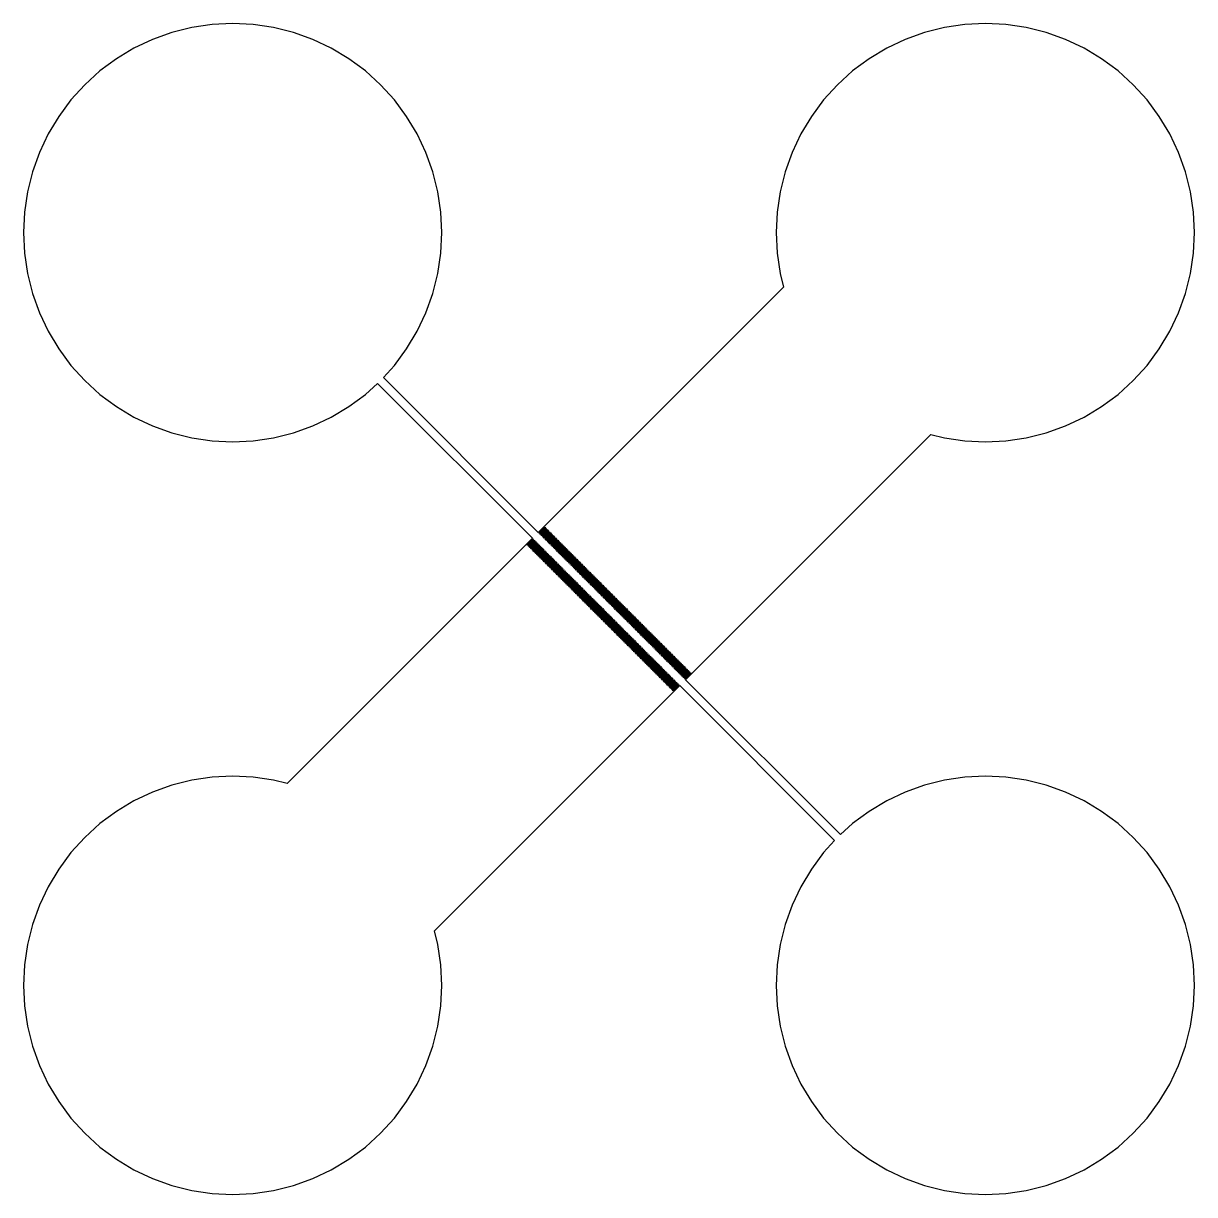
# Model space of a CAD drawing. Extents: x -7 to 7, y -7 to 7.
import ezdxf

# ---------------------------------------------------------------- set-up
doc = ezdxf.new("R2010")
doc.units = 0

msp = doc.modelspace()

# ---------------------------------------------------------------- linework, layer by layer
for p, q in [((-4.497, 6.997), (-4.742, 6.985)), ((-4.252, 6.985), (-4.497, 6.997)), ((4.497, 6.997), (4.252, 6.985)), ((4.742, 6.985), (4.497, 6.997)), ((-5.223, 6.89), (-5.454, 6.807)), ((-4.985, 6.949), (-5.223, 6.89)), ((-4.742, 6.985), (-4.985, 6.949)), ((-4.009, 6.949), (-4.252, 6.985)), ((-3.771, 6.89), (-4.009, 6.949)), ((-3.54, 6.807), (-3.771, 6.89)), ((3.771, 6.89), (3.54, 6.807)), ((4.009, 6.949), (3.771, 6.89)), ((4.252, 6.985), (4.009, 6.949)), ((4.985, 6.949), (4.742, 6.985)), ((5.223, 6.89), (4.985, 6.949)), ((5.454, 6.807), (5.223, 6.89)), ((-5.454, 6.807), (-5.676, 6.702)), ((-3.319, 6.702), (-3.54, 6.807)), ((3.54, 6.807), (3.319, 6.702)), ((5.676, 6.702), (5.454, 6.807)), ((-5.676, 6.702), (-5.886, 6.576)), ((-3.108, 6.576), (-3.319, 6.702)), ((3.319, 6.702), (3.108, 6.576)), ((5.886, 6.576), (5.676, 6.702)), ((-5.886, 6.576), (-6.083, 6.43)), ((-2.911, 6.43), (-3.108, 6.576)), ((3.108, 6.576), (2.911, 6.43)), ((6.083, 6.43), (5.886, 6.576)), ((-6.083, 6.43), (-6.265, 6.265)), ((-2.729, 6.265), (-2.911, 6.43)), ((2.911, 6.43), (2.729, 6.265)), ((6.265, 6.265), (6.083, 6.43)), ((-6.265, 6.265), (-6.43, 6.083)), ((-2.565, 6.083), (-2.729, 6.265)), ((2.729, 6.265), (2.565, 6.083)), ((6.43, 6.083), (6.265, 6.265)), ((-6.43, 6.083), (-6.576, 5.886)), ((-2.419, 5.886), (-2.565, 6.083)), ((2.565, 6.083), (2.419, 5.886)), ((6.576, 5.886), (6.43, 6.083)), ((-6.576, 5.886), (-6.702, 5.676)), ((-2.292, 5.676), (-2.419, 5.886)), ((2.419, 5.886), (2.292, 5.676)), ((6.702, 5.676), (6.576, 5.886)), ((-6.702, 5.676), (-6.807, 5.454)), ((-2.188, 5.454), (-2.292, 5.676)), ((2.292, 5.676), (2.188, 5.454)), ((6.807, 5.454), (6.702, 5.676)), ((-6.807, 5.454), (-6.89, 5.223)), ((-2.105, 5.223), (-2.188, 5.454)), ((2.188, 5.454), (2.105, 5.223)), ((6.89, 5.223), (6.807, 5.454)), ((-6.89, 5.223), (-6.949, 4.985)), ((-2.045, 4.985), (-2.105, 5.223)), ((2.105, 5.223), (2.045, 4.985)), ((6.949, 4.985), (6.89, 5.223)), ((-6.949, 4.985), (-6.985, 4.742)), ((-2.009, 4.742), (-2.045, 4.985)), ((2.045, 4.985), (2.009, 4.742)), ((6.985, 4.742), (6.949, 4.985)), ((-6.985, 4.742), (-6.997, 4.497)), ((-1.997, 4.497), (-2.009, 4.742)), ((2.009, 4.742), (1.997, 4.497)), ((6.997, 4.497), (6.985, 4.742)), ((-6.997, 4.497), (-6.985, 4.252)), ((-2.009, 4.252), (-1.997, 4.497)), ((1.997, 4.497), (2.009, 4.252)), ((6.985, 4.252), (6.997, 4.497)), ((-6.985, 4.252), (-6.949, 4.009)), ((-2.045, 4.009), (-2.009, 4.252)), ((2.009, 4.252), (2.045, 4.009)), ((6.949, 4.009), (6.985, 4.252)), ((-6.949, 4.009), (-6.89, 3.771)), ((-2.105, 3.771), (-2.045, 4.009)), ((2.045, 4.009), (2.086, 3.847)), ((6.89, 3.771), (6.949, 4.009)), ((2.086, 3.847), (-0.845, 0.916)), ((-6.89, 3.771), (-6.807, 3.54)), ((-2.188, 3.54), (-2.105, 3.771)), ((6.807, 3.54), (6.89, 3.771)), ((-6.807, 3.54), (-6.702, 3.319)), ((-2.292, 3.319), (-2.188, 3.54)), ((6.702, 3.319), (6.807, 3.54)), ((-6.702, 3.319), (-6.576, 3.108)), ((-2.419, 3.108), (-2.292, 3.319)), ((6.576, 3.108), (6.702, 3.319)), ((-6.576, 3.108), (-6.43, 2.911)), ((-2.565, 2.911), (-2.419, 3.108)), ((6.43, 2.911), (6.576, 3.108)), ((-6.43, 2.911), (-6.265, 2.729)), ((-2.696, 2.766), (-2.565, 2.911)), ((6.265, 2.729), (6.43, 2.911)), ((-6.265, 2.729), (-6.083, 2.565)), ((-2.911, 2.565), (-2.766, 2.696)), ((-2.766, 2.696), (-0.916, 0.845)), ((-0.845, 0.916), (-2.696, 2.766)), ((6.083, 2.565), (6.265, 2.729)), ((-6.083, 2.565), (-5.886, 2.419)), ((-3.108, 2.419), (-2.911, 2.565)), ((5.886, 2.419), (6.083, 2.565)), ((-5.886, 2.419), (-5.676, 2.292)), ((-3.319, 2.292), (-3.108, 2.419)), ((5.676, 2.292), (5.886, 2.419)), ((-5.676, 2.292), (-5.454, 2.188)), ((-3.54, 2.188), (-3.319, 2.292)), ((5.454, 2.188), (5.676, 2.292)), ((-5.454, 2.188), (-5.223, 2.105)), ((-5.223, 2.105), (-4.985, 2.045)), ((-4.009, 2.045), (-3.771, 2.105)), ((-3.771, 2.105), (-3.54, 2.188)), ((4.985, 2.045), (5.223, 2.105)), ((5.223, 2.105), (5.454, 2.188)), ((-4.985, 2.045), (-4.742, 2.009)), ((-4.742, 2.009), (-4.497, 1.997)), ((-4.497, 1.997), (-4.252, 2.009)), ((-4.252, 2.009), (-4.009, 2.045)), ((0.916, -0.845), (3.847, 2.086)), ((3.847, 2.086), (4.009, 2.045)), ((4.009, 2.045), (4.252, 2.009)), ((4.252, 2.009), (4.497, 1.997)), ((4.497, 1.997), (4.742, 2.009)), ((4.742, 2.009), (4.985, 2.045)), ((-0.916, 0.845), (-3.847, -2.086)), ((-0.838, 0.909), (-0.767, 0.979)), ((-0.831, 0.902), (-0.838, 0.909)), ((-0.76, 0.972), (-0.831, 0.902)), ((-0.824, 0.894), (-0.753, 0.965)), ((-0.817, 0.887), (-0.824, 0.894)), ((-0.746, 0.958), (-0.817, 0.887)), ((-0.81, 0.88), (-0.739, 0.951)), ((-0.803, 0.873), (-0.81, 0.88)), ((-0.732, 0.944), (-0.803, 0.873)), ((-0.795, 0.866), (-0.725, 0.937)), ((-0.788, 0.859), (-0.795, 0.866)), ((-0.718, 0.93), (-0.788, 0.859)), ((-0.781, 0.852), (-0.711, 0.923)), ((-0.774, 0.845), (-0.781, 0.852)), ((-0.704, 0.916), (-0.774, 0.845)), ((-0.767, 0.979), (-0.76, 0.972)), ((-0.767, 0.838), (-0.696, 0.909)), ((-0.689, 0.902), (-0.76, 0.831)), ((-0.753, 0.965), (-0.746, 0.958)), ((-0.753, 0.824), (-0.682, 0.894)), ((-0.675, 0.887), (-0.746, 0.817)), ((-0.739, 0.951), (-0.732, 0.944)), ((-0.739, 0.81), (-0.668, 0.88)), ((-0.661, 0.873), (-0.732, 0.803)), ((-0.725, 0.937), (-0.718, 0.93)), ((-0.725, 0.795), (-0.654, 0.866)), ((-0.647, 0.859), (-0.718, 0.788)), ((-0.711, 0.923), (-0.704, 0.916)), ((-0.711, 0.781), (-0.64, 0.852)), ((-0.633, 0.845), (-0.704, 0.774)), ((-0.696, 0.909), (-0.689, 0.902)), ((-0.682, 0.894), (-0.675, 0.887)), ((-0.668, 0.88), (-0.661, 0.873)), ((-0.654, 0.866), (-0.647, 0.859)), ((-0.64, 0.852), (-0.633, 0.845)), ((-0.979, 0.767), (-0.909, 0.838)), ((-0.972, 0.76), (-0.979, 0.767)), ((-0.902, 0.831), (-0.972, 0.76)), ((-0.965, 0.753), (-0.894, 0.824)), ((-0.958, 0.746), (-0.965, 0.753)), ((-0.887, 0.817), (-0.958, 0.746)), ((-0.951, 0.739), (-0.88, 0.81)), ((-0.944, 0.732), (-0.951, 0.739)), ((-0.873, 0.803), (-0.944, 0.732)), ((-0.937, 0.725), (-0.866, 0.795)), ((-0.93, 0.718), (-0.937, 0.725)), ((-0.859, 0.788), (-0.93, 0.718)), ((-0.923, 0.711), (-0.852, 0.781)), ((-0.916, 0.704), (-0.923, 0.711)), ((-0.845, 0.774), (-0.916, 0.704)), ((-0.909, 0.838), (-0.902, 0.831)), ((-0.909, 0.696), (-0.838, 0.767)), ((-0.831, 0.76), (-0.902, 0.689)), ((-0.894, 0.824), (-0.887, 0.817)), ((-0.894, 0.682), (-0.824, 0.753)), ((-0.817, 0.746), (-0.887, 0.675)), ((-0.88, 0.81), (-0.873, 0.803)), ((-0.88, 0.668), (-0.81, 0.739)), ((-0.803, 0.732), (-0.873, 0.661)), ((-0.866, 0.795), (-0.859, 0.788)), ((-0.866, 0.654), (-0.795, 0.725)), ((-0.788, 0.718), (-0.859, 0.647)), ((-0.852, 0.781), (-0.845, 0.774)), ((-0.852, 0.64), (-0.781, 0.711)), ((-0.774, 0.704), (-0.845, 0.633)), ((-0.838, 0.767), (-0.831, 0.76)), ((-0.824, 0.753), (-0.817, 0.746)), ((-0.81, 0.739), (-0.803, 0.732)), ((-0.795, 0.725), (-0.788, 0.718)), ((-0.781, 0.711), (-0.774, 0.704)), ((-0.76, 0.831), (-0.767, 0.838)), ((-0.746, 0.817), (-0.753, 0.824)), ((-0.732, 0.803), (-0.739, 0.81)), ((-0.718, 0.788), (-0.725, 0.795)), ((-0.704, 0.774), (-0.711, 0.781)), ((-0.696, 0.767), (-0.626, 0.838)), ((-0.689, 0.76), (-0.696, 0.767)), ((-0.619, 0.831), (-0.689, 0.76)), ((-0.682, 0.753), (-0.612, 0.824)), ((-0.675, 0.746), (-0.682, 0.753)), ((-0.605, 0.817), (-0.675, 0.746)), ((-0.668, 0.739), (-0.598, 0.81)), ((-0.661, 0.732), (-0.668, 0.739)), ((-0.59, 0.803), (-0.661, 0.732)), ((-0.654, 0.725), (-0.583, 0.795)), ((-0.647, 0.718), (-0.654, 0.725)), ((-0.576, 0.788), (-0.647, 0.718)), ((-0.64, 0.711), (-0.569, 0.781)), ((-0.633, 0.704), (-0.64, 0.711)), ((-0.562, 0.774), (-0.633, 0.704)), ((-0.626, 0.838), (-0.619, 0.831)), ((-0.626, 0.696), (-0.555, 0.767)), ((-0.548, 0.76), (-0.619, 0.689)), ((-0.612, 0.824), (-0.605, 0.817)), ((-0.612, 0.682), (-0.541, 0.753)), ((-0.534, 0.746), (-0.605, 0.675)), ((-0.598, 0.81), (-0.59, 0.803)), ((-0.598, 0.668), (-0.527, 0.739)), ((-0.52, 0.732), (-0.59, 0.661)), ((-0.583, 0.795), (-0.576, 0.788)), ((-0.583, 0.654), (-0.513, 0.725)), ((-0.506, 0.718), (-0.576, 0.647)), ((-0.569, 0.781), (-0.562, 0.774)), ((-0.569, 0.64), (-0.499, 0.711)), ((-0.491, 0.704), (-0.562, 0.633)), ((-0.555, 0.767), (-0.548, 0.76)), ((-0.541, 0.753), (-0.534, 0.746)), ((-0.527, 0.739), (-0.52, 0.732)), ((-0.513, 0.725), (-0.506, 0.718)), ((-0.499, 0.711), (-0.491, 0.704)), ((-0.902, 0.689), (-0.909, 0.696)), ((-0.887, 0.675), (-0.894, 0.682)), ((-0.873, 0.661), (-0.88, 0.668)), ((-0.859, 0.647), (-0.866, 0.654)), ((-0.845, 0.633), (-0.852, 0.64)), ((-0.838, 0.626), (-0.767, 0.696)), ((-0.831, 0.619), (-0.838, 0.626)), ((-0.76, 0.689), (-0.831, 0.619)), ((-0.824, 0.612), (-0.753, 0.682)), ((-0.817, 0.605), (-0.824, 0.612)), ((-0.746, 0.675), (-0.817, 0.605)), ((-0.81, 0.598), (-0.739, 0.668)), ((-0.803, 0.59), (-0.81, 0.598)), ((-0.732, 0.661), (-0.803, 0.59)), ((-0.795, 0.583), (-0.725, 0.654)), ((-0.788, 0.576), (-0.795, 0.583)), ((-0.718, 0.647), (-0.788, 0.576)), ((-0.781, 0.569), (-0.711, 0.64)), ((-0.774, 0.562), (-0.781, 0.569)), ((-0.704, 0.633), (-0.774, 0.562)), ((-0.767, 0.696), (-0.76, 0.689)), ((-0.767, 0.555), (-0.696, 0.626)), ((-0.689, 0.619), (-0.76, 0.548)), ((-0.753, 0.682), (-0.746, 0.675)), ((-0.753, 0.541), (-0.682, 0.612)), ((-0.675, 0.605), (-0.746, 0.534)), ((-0.739, 0.668), (-0.732, 0.661)), ((-0.739, 0.527), (-0.668, 0.598)), ((-0.661, 0.59), (-0.732, 0.52)), ((-0.725, 0.654), (-0.718, 0.647)), ((-0.725, 0.513), (-0.654, 0.583)), ((-0.647, 0.576), (-0.718, 0.506)), ((-0.711, 0.64), (-0.704, 0.633)), ((-0.711, 0.499), (-0.64, 0.569)), ((-0.633, 0.562), (-0.704, 0.491)), ((-0.696, 0.626), (-0.689, 0.619)), ((-0.682, 0.612), (-0.675, 0.605)), ((-0.668, 0.598), (-0.661, 0.59)), ((-0.654, 0.583), (-0.647, 0.576)), ((-0.64, 0.569), (-0.633, 0.562)), ((-0.619, 0.689), (-0.626, 0.696)), ((-0.605, 0.675), (-0.612, 0.682)), ((-0.59, 0.661), (-0.598, 0.668)), ((-0.576, 0.647), (-0.583, 0.654)), ((-0.562, 0.633), (-0.569, 0.64)), ((-0.555, 0.626), (-0.484, 0.696)), ((-0.548, 0.619), (-0.555, 0.626)), ((-0.477, 0.689), (-0.548, 0.619)), ((-0.541, 0.612), (-0.47, 0.682)), ((-0.534, 0.605), (-0.541, 0.612)), ((-0.463, 0.675), (-0.534, 0.605)), ((-0.527, 0.597), (-0.456, 0.668)), ((-0.52, 0.59), (-0.527, 0.597)), ((-0.449, 0.661), (-0.52, 0.59)), ((-0.513, 0.583), (-0.442, 0.654)), ((-0.506, 0.576), (-0.513, 0.583)), ((-0.435, 0.647), (-0.506, 0.576)), ((-0.499, 0.569), (-0.428, 0.64)), ((-0.491, 0.562), (-0.499, 0.569)), ((-0.421, 0.633), (-0.491, 0.562)), ((-0.484, 0.696), (-0.477, 0.689)), ((-0.484, 0.555), (-0.414, 0.626)), ((-0.407, 0.619), (-0.477, 0.548)), ((-0.47, 0.682), (-0.463, 0.675)), ((-0.47, 0.541), (-0.4, 0.612)), ((-0.392, 0.605), (-0.463, 0.534)), ((-0.456, 0.668), (-0.449, 0.661)), ((-0.456, 0.527), (-0.385, 0.597)), ((-0.378, 0.59), (-0.449, 0.52)), ((-0.442, 0.654), (-0.435, 0.647)), ((-0.442, 0.513), (-0.371, 0.583)), ((-0.364, 0.576), (-0.435, 0.506)), ((-0.428, 0.64), (-0.421, 0.633)), ((-0.428, 0.498), (-0.357, 0.569)), ((-0.35, 0.562), (-0.421, 0.491)), ((-0.414, 0.626), (-0.407, 0.619)), ((-0.4, 0.612), (-0.392, 0.605)), ((-0.385, 0.597), (-0.378, 0.59)), ((-0.371, 0.583), (-0.364, 0.576)), ((-0.357, 0.569), (-0.35, 0.562)), ((-0.76, 0.548), (-0.767, 0.555)), ((-0.746, 0.534), (-0.753, 0.541)), ((-0.732, 0.52), (-0.739, 0.527)), ((-0.718, 0.506), (-0.725, 0.513)), ((-0.704, 0.491), (-0.711, 0.499)), ((-0.696, 0.484), (-0.626, 0.555)), ((-0.689, 0.477), (-0.696, 0.484)), ((-0.619, 0.548), (-0.689, 0.477)), ((-0.682, 0.47), (-0.612, 0.541)), ((-0.675, 0.463), (-0.682, 0.47)), ((-0.605, 0.534), (-0.675, 0.463)), ((-0.668, 0.456), (-0.597, 0.527)), ((-0.661, 0.449), (-0.668, 0.456)), ((-0.59, 0.52), (-0.661, 0.449)), ((-0.654, 0.442), (-0.583, 0.513)), ((-0.647, 0.435), (-0.654, 0.442)), ((-0.576, 0.506), (-0.647, 0.435)), ((-0.64, 0.428), (-0.569, 0.499)), ((-0.633, 0.421), (-0.64, 0.428)), ((-0.562, 0.491), (-0.633, 0.421)), ((-0.626, 0.555), (-0.619, 0.548)), ((-0.626, 0.414), (-0.555, 0.484)), ((-0.548, 0.477), (-0.619, 0.407)), ((-0.612, 0.541), (-0.605, 0.534)), ((-0.612, 0.4), (-0.541, 0.47)), ((-0.534, 0.463), (-0.605, 0.392)), ((-0.597, 0.527), (-0.59, 0.52)), ((-0.597, 0.385), (-0.527, 0.456)), ((-0.52, 0.449), (-0.59, 0.378)), ((-0.583, 0.513), (-0.576, 0.506)), ((-0.583, 0.371), (-0.513, 0.442)), ((-0.506, 0.435), (-0.576, 0.364)), ((-0.569, 0.499), (-0.562, 0.491)), ((-0.569, 0.357), (-0.498, 0.428)), ((-0.491, 0.421), (-0.562, 0.35)), ((-0.555, 0.484), (-0.548, 0.477)), ((-0.541, 0.47), (-0.534, 0.463)), ((-0.527, 0.456), (-0.52, 0.449)), ((-0.513, 0.442), (-0.506, 0.435)), ((-0.498, 0.428), (-0.491, 0.421)), ((-0.477, 0.548), (-0.484, 0.555)), ((-0.463, 0.534), (-0.47, 0.541)), ((-0.449, 0.52), (-0.456, 0.527)), ((-0.435, 0.506), (-0.442, 0.513)), ((-0.421, 0.491), (-0.428, 0.498)), ((-0.414, 0.484), (-0.343, 0.555)), ((-0.407, 0.477), (-0.414, 0.484)), ((-0.336, 0.548), (-0.407, 0.477)), ((-0.4, 0.47), (-0.329, 0.541)), ((-0.392, 0.463), (-0.4, 0.47)), ((-0.322, 0.534), (-0.392, 0.463)), ((-0.385, 0.456), (-0.315, 0.527)), ((-0.378, 0.449), (-0.385, 0.456)), ((-0.308, 0.52), (-0.378, 0.449)), ((-0.371, 0.442), (-0.301, 0.513)), ((-0.364, 0.435), (-0.371, 0.442)), ((-0.293, 0.506), (-0.364, 0.435)), ((-0.357, 0.428), (-0.286, 0.498)), ((-0.35, 0.421), (-0.357, 0.428)), ((-0.279, 0.491), (-0.35, 0.421)), ((-0.343, 0.555), (-0.336, 0.548)), ((-0.343, 0.414), (-0.272, 0.484)), ((-0.265, 0.477), (-0.336, 0.407)), ((-0.329, 0.541), (-0.322, 0.534)), ((-0.329, 0.4), (-0.258, 0.47)), ((-0.251, 0.463), (-0.322, 0.392)), ((-0.315, 0.527), (-0.308, 0.52)), ((-0.315, 0.385), (-0.244, 0.456)), ((-0.237, 0.449), (-0.308, 0.378)), ((-0.301, 0.513), (-0.293, 0.506)), ((-0.301, 0.371), (-0.23, 0.442)), ((-0.223, 0.435), (-0.293, 0.364)), ((-0.286, 0.498), (-0.279, 0.491)), ((-0.286, 0.357), (-0.216, 0.428)), ((-0.209, 0.421), (-0.279, 0.35)), ((-0.272, 0.484), (-0.265, 0.477)), ((-0.258, 0.47), (-0.251, 0.463)), ((-0.244, 0.456), (-0.237, 0.449)), ((-0.23, 0.442), (-0.223, 0.435)), ((-0.216, 0.428), (-0.209, 0.421)), ((-0.619, 0.407), (-0.626, 0.414)), ((-0.605, 0.392), (-0.612, 0.4)), ((-0.59, 0.378), (-0.597, 0.385)), ((-0.576, 0.364), (-0.583, 0.371)), ((-0.562, 0.35), (-0.569, 0.357)), ((-0.555, 0.343), (-0.484, 0.414)), ((-0.548, 0.336), (-0.555, 0.343)), ((-0.477, 0.407), (-0.548, 0.336)), ((-0.541, 0.329), (-0.47, 0.4)), ((-0.534, 0.322), (-0.541, 0.329)), ((-0.463, 0.392), (-0.534, 0.322)), ((-0.527, 0.315), (-0.456, 0.385)), ((-0.52, 0.308), (-0.527, 0.315)), ((-0.449, 0.378), (-0.52, 0.308)), ((-0.513, 0.301), (-0.442, 0.371)), ((-0.506, 0.293), (-0.513, 0.301)), ((-0.435, 0.364), (-0.506, 0.293)), ((-0.498, 0.286), (-0.428, 0.357)), ((-0.491, 0.279), (-0.498, 0.286)), ((-0.421, 0.35), (-0.491, 0.279)), ((-0.484, 0.414), (-0.477, 0.407)), ((-0.484, 0.272), (-0.414, 0.343)), ((-0.407, 0.336), (-0.477, 0.265)), ((-0.47, 0.4), (-0.463, 0.392)), ((-0.47, 0.258), (-0.4, 0.329)), ((-0.392, 0.322), (-0.463, 0.251)), ((-0.456, 0.385), (-0.449, 0.378)), ((-0.456, 0.244), (-0.385, 0.315)), ((-0.378, 0.308), (-0.449, 0.237)), ((-0.442, 0.371), (-0.435, 0.364)), ((-0.442, 0.23), (-0.371, 0.301)), ((-0.364, 0.293), (-0.435, 0.223)), ((-0.428, 0.357), (-0.421, 0.35)), ((-0.428, 0.216), (-0.357, 0.286)), ((-0.414, 0.343), (-0.407, 0.336)), ((-0.4, 0.329), (-0.392, 0.322)), ((-0.385, 0.315), (-0.378, 0.308)), ((-0.371, 0.301), (-0.364, 0.293)), ((-0.357, 0.286), (-0.35, 0.279)), ((-0.336, 0.407), (-0.343, 0.414)), ((-0.322, 0.392), (-0.329, 0.4)), ((-0.308, 0.378), (-0.315, 0.385)), ((-0.293, 0.364), (-0.301, 0.371)), ((-0.279, 0.35), (-0.286, 0.357)), ((-0.272, 0.343), (-0.202, 0.414)), ((-0.265, 0.336), (-0.272, 0.343)), ((-0.194, 0.407), (-0.265, 0.336)), ((-0.258, 0.329), (-0.187, 0.4)), ((-0.251, 0.322), (-0.258, 0.329)), ((-0.18, 0.392), (-0.251, 0.322)), ((-0.244, 0.315), (-0.173, 0.385)), ((-0.237, 0.308), (-0.244, 0.315)), ((-0.166, 0.378), (-0.237, 0.308)), ((-0.23, 0.301), (-0.159, 0.371)), ((-0.223, 0.293), (-0.23, 0.301)), ((-0.152, 0.364), (-0.223, 0.293)), ((-0.216, 0.286), (-0.145, 0.357)), ((-0.209, 0.279), (-0.216, 0.286)), ((-0.138, 0.35), (-0.209, 0.279)), ((-0.202, 0.414), (-0.194, 0.407)), ((-0.202, 0.272), (-0.131, 0.343)), ((-0.124, 0.336), (-0.194, 0.265)), ((-0.187, 0.4), (-0.18, 0.392)), ((-0.187, 0.258), (-0.117, 0.329)), ((-0.11, 0.322), (-0.18, 0.251)), ((-0.173, 0.385), (-0.166, 0.378)), ((-0.173, 0.244), (-0.103, 0.315)), ((-0.095, 0.308), (-0.166, 0.237)), ((-0.159, 0.371), (-0.152, 0.364)), ((-0.159, 0.23), (-0.088, 0.301)), ((-0.081, 0.293), (-0.152, 0.223)), ((-0.145, 0.357), (-0.138, 0.35)), ((-0.145, 0.216), (-0.074, 0.286)), ((-0.131, 0.343), (-0.124, 0.336)), ((-0.117, 0.329), (-0.11, 0.322)), ((-0.103, 0.315), (-0.095, 0.308)), ((-0.088, 0.301), (-0.081, 0.293)), ((-0.074, 0.286), (-0.067, 0.279)), ((-0.477, 0.265), (-0.484, 0.272)), ((-0.463, 0.251), (-0.47, 0.258)), ((-0.449, 0.237), (-0.456, 0.244)), ((-0.435, 0.223), (-0.442, 0.23)), ((-0.421, 0.209), (-0.428, 0.216)), ((-0.35, 0.279), (-0.421, 0.209)), ((-0.414, 0.202), (-0.343, 0.272)), ((-0.407, 0.194), (-0.414, 0.202)), ((-0.336, 0.265), (-0.407, 0.194)), ((-0.4, 0.187), (-0.329, 0.258)), ((-0.392, 0.18), (-0.4, 0.187)), ((-0.322, 0.251), (-0.392, 0.18)), ((-0.385, 0.173), (-0.315, 0.244)), ((-0.378, 0.166), (-0.385, 0.173)), ((-0.308, 0.237), (-0.378, 0.166)), ((-0.371, 0.159), (-0.301, 0.23)), ((-0.364, 0.152), (-0.371, 0.159)), ((-0.293, 0.223), (-0.364, 0.152)), ((-0.357, 0.145), (-0.286, 0.216)), ((-0.35, 0.138), (-0.357, 0.145)), ((-0.279, 0.209), (-0.35, 0.138)), ((-0.343, 0.272), (-0.336, 0.265)), ((-0.343, 0.131), (-0.272, 0.202)), ((-0.265, 0.194), (-0.336, 0.124)), ((-0.329, 0.258), (-0.322, 0.251)), ((-0.329, 0.117), (-0.258, 0.187)), ((-0.251, 0.18), (-0.322, 0.11)), ((-0.315, 0.244), (-0.308, 0.237)), ((-0.315, 0.103), (-0.244, 0.173)), ((-0.237, 0.166), (-0.308, 0.095)), ((-0.301, 0.23), (-0.293, 0.223)), ((-0.301, 0.088), (-0.23, 0.159)), ((-0.223, 0.152), (-0.293, 0.081)), ((-0.286, 0.216), (-0.279, 0.209)), ((-0.286, 0.074), (-0.216, 0.145)), ((-0.272, 0.202), (-0.265, 0.194)), ((-0.258, 0.187), (-0.251, 0.18)), ((-0.244, 0.173), (-0.237, 0.166)), ((-0.23, 0.159), (-0.223, 0.152)), ((-0.216, 0.145), (-0.209, 0.138)), ((-0.194, 0.265), (-0.202, 0.272)), ((-0.18, 0.251), (-0.187, 0.258)), ((-0.166, 0.237), (-0.173, 0.244)), ((-0.152, 0.223), (-0.159, 0.23)), ((-0.138, 0.209), (-0.145, 0.216)), ((-0.067, 0.279), (-0.138, 0.209)), ((-0.131, 0.201), (-0.06, 0.272)), ((-0.124, 0.194), (-0.131, 0.201)), ((-0.053, 0.265), (-0.124, 0.194)), ((-0.117, 0.187), (-0.046, 0.258)), ((-0.11, 0.18), (-0.117, 0.187)), ((-0.039, 0.251), (-0.11, 0.18)), ((-0.103, 0.173), (-0.032, 0.244)), ((-0.095, 0.166), (-0.103, 0.173)), ((-0.025, 0.237), (-0.095, 0.166)), ((-0.088, 0.159), (-0.018, 0.23)), ((-0.081, 0.152), (-0.088, 0.159)), ((-0.011, 0.223), (-0.081, 0.152)), ((-0.074, 0.145), (-0.004, 0.216)), ((-0.067, 0.138), (-0.074, 0.145)), ((0.004, 0.209), (-0.067, 0.138)), ((-0.06, 0.272), (-0.053, 0.265)), ((-0.06, 0.131), (0.011, 0.202)), ((0.018, 0.194), (-0.053, 0.124)), ((-0.046, 0.258), (-0.039, 0.251)), ((-0.046, 0.117), (0.025, 0.187)), ((0.032, 0.18), (-0.039, 0.11)), ((-0.032, 0.244), (-0.025, 0.237)), ((-0.032, 0.103), (0.039, 0.173)), ((0.046, 0.166), (-0.025, 0.095)), ((-0.018, 0.23), (-0.011, 0.223)), ((-0.018, 0.088), (0.053, 0.159)), ((0.06, 0.152), (-0.011, 0.081)), ((-0.004, 0.216), (0.004, 0.209)), ((-0.004, 0.074), (0.067, 0.145)), ((0.011, 0.202), (0.018, 0.194)), ((0.025, 0.187), (0.032, 0.18)), ((0.039, 0.173), (0.046, 0.166)), ((0.053, 0.159), (0.06, 0.152)), ((0.067, 0.145), (0.074, 0.138)), ((-0.336, 0.124), (-0.343, 0.131)), ((-0.322, 0.11), (-0.329, 0.117)), ((-0.308, 0.095), (-0.315, 0.103)), ((-0.293, 0.081), (-0.301, 0.088)), ((-0.279, 0.067), (-0.286, 0.074)), ((-0.209, 0.138), (-0.279, 0.067)), ((-0.272, 0.06), (-0.201, 0.131)), ((-0.265, 0.053), (-0.272, 0.06)), ((-0.194, 0.124), (-0.265, 0.053)), ((-0.258, 0.046), (-0.187, 0.117)), ((-0.251, 0.039), (-0.258, 0.046)), ((-0.18, 0.11), (-0.251, 0.039)), ((-0.244, 0.032), (-0.173, 0.103)), ((-0.237, 0.025), (-0.244, 0.032)), ((-0.166, 0.095), (-0.237, 0.025)), ((-0.23, 0.018), (-0.159, 0.088)), ((-0.223, 0.011), (-0.23, 0.018)), ((-0.152, 0.081), (-0.223, 0.011)), ((-0.216, 0.004), (-0.145, 0.074)), ((-0.209, -0.004), (-0.216, 0.004)), ((-0.138, 0.067), (-0.209, -0.004)), ((-0.202, -0.011), (-0.131, 0.06)), ((-0.201, 0.131), (-0.194, 0.124)), ((-0.124, 0.053), (-0.194, -0.018)), ((-0.187, 0.117), (-0.18, 0.11)), ((-0.187, -0.025), (-0.117, 0.046)), ((-0.11, 0.039), (-0.18, -0.032)), ((-0.173, 0.103), (-0.166, 0.095)), ((-0.173, -0.039), (-0.103, 0.032)), ((-0.095, 0.025), (-0.166, -0.046)), ((-0.159, 0.088), (-0.152, 0.081)), ((-0.159, -0.053), (-0.088, 0.018)), ((-0.081, 0.011), (-0.152, -0.06)), ((-0.145, 0.074), (-0.138, 0.067)), ((-0.145, -0.067), (-0.074, 0.004)), ((-0.131, 0.06), (-0.124, 0.053)), ((-0.117, 0.046), (-0.11, 0.039)), ((-0.103, 0.032), (-0.095, 0.025)), ((-0.088, 0.018), (-0.081, 0.011)), ((-0.074, 0.004), (-0.067, -0.004)), ((-0.053, 0.124), (-0.06, 0.131)), ((-0.039, 0.11), (-0.046, 0.117)), ((-0.025, 0.095), (-0.032, 0.103)), ((-0.011, 0.081), (-0.018, 0.088)), ((0.004, 0.067), (-0.004, 0.074)), ((0.074, 0.138), (0.004, 0.067)), ((0.011, 0.06), (0.081, 0.131)), ((0.018, 0.053), (0.011, 0.06)), ((0.088, 0.124), (0.018, 0.053)), ((0.025, 0.046), (0.095, 0.117)), ((0.032, 0.039), (0.025, 0.046)), ((0.103, 0.11), (0.032, 0.039)), ((0.039, 0.032), (0.11, 0.103)), ((0.046, 0.025), (0.039, 0.032)), ((0.117, 0.095), (0.046, 0.025)), ((0.053, 0.018), (0.124, 0.088)), ((0.06, 0.011), (0.053, 0.018)), ((0.131, 0.081), (0.06, 0.011)), ((0.067, 0.004), (0.138, 0.074)), ((0.074, -0.004), (0.067, 0.004)), ((0.145, 0.067), (0.074, -0.004)), ((0.081, 0.131), (0.088, 0.124)), ((0.081, -0.011), (0.152, 0.06)), ((0.159, 0.053), (0.088, -0.018)), ((0.095, 0.117), (0.103, 0.11)), ((0.095, -0.025), (0.166, 0.046)), ((0.173, 0.039), (0.103, -0.032)), ((0.11, 0.103), (0.117, 0.095)), ((0.11, -0.039), (0.18, 0.032)), ((0.187, 0.025), (0.117, -0.046)), ((0.124, 0.088), (0.131, 0.081)), ((0.124, -0.053), (0.194, 0.018)), ((0.202, 0.011), (0.131, -0.06)), ((0.138, 0.074), (0.145, 0.067)), ((0.138, -0.067), (0.209, 0.004)), ((0.152, 0.06), (0.159, 0.053)), ((0.166, 0.046), (0.173, 0.039)), ((0.18, 0.032), (0.187, 0.025)), ((0.194, 0.018), (0.202, 0.011)), ((0.209, 0.004), (0.216, -0.004)), ((-0.194, -0.018), (-0.202, -0.011)), ((-0.18, -0.032), (-0.187, -0.025)), ((-0.166, -0.046), (-0.173, -0.039)), ((-0.152, -0.06), (-0.159, -0.053)), ((-0.138, -0.074), (-0.145, -0.067)), ((-0.067, -0.004), (-0.138, -0.074)), ((-0.131, -0.081), (-0.06, -0.011)), ((-0.124, -0.088), (-0.131, -0.081)), ((-0.053, -0.018), (-0.124, -0.088)), ((-0.117, -0.095), (-0.046, -0.025)), ((-0.11, -0.103), (-0.117, -0.095)), ((-0.039, -0.032), (-0.11, -0.103)), ((-0.103, -0.11), (-0.032, -0.039)), ((-0.095, -0.117), (-0.103, -0.11)), ((-0.025, -0.046), (-0.095, -0.117)), ((-0.088, -0.124), (-0.018, -0.053)), ((-0.081, -0.131), (-0.088, -0.124)), ((-0.011, -0.06), (-0.081, -0.131)), ((-0.074, -0.138), (-0.004, -0.067)), ((-0.067, -0.145), (-0.074, -0.138)), ((0.004, -0.074), (-0.067, -0.145)), ((-0.06, -0.011), (-0.053, -0.018)), ((-0.06, -0.152), (0.011, -0.081)), ((0.018, -0.088), (-0.053, -0.159)), ((-0.046, -0.025), (-0.039, -0.032)), ((-0.046, -0.166), (0.025, -0.095)), ((0.032, -0.103), (-0.039, -0.173)), ((-0.032, -0.039), (-0.025, -0.046)), ((-0.032, -0.18), (0.039, -0.11)), ((0.046, -0.117), (-0.025, -0.187)), ((-0.018, -0.053), (-0.011, -0.06)), ((-0.018, -0.194), (0.053, -0.124)), ((0.06, -0.131), (-0.011, -0.202)), ((-0.004, -0.067), (0.004, -0.074)), ((-0.004, -0.209), (0.067, -0.138)), ((0.011, -0.081), (0.018, -0.088)), ((0.025, -0.095), (0.032, -0.103)), ((0.039, -0.11), (0.046, -0.117)), ((0.053, -0.124), (0.06, -0.131)), ((0.067, -0.138), (0.074, -0.145)), ((0.088, -0.018), (0.081, -0.011)), ((0.103, -0.032), (0.095, -0.025)), ((0.117, -0.046), (0.11, -0.039)), ((0.131, -0.06), (0.124, -0.053)), ((0.145, -0.074), (0.138, -0.067)), ((0.216, -0.004), (0.145, -0.074)), ((0.152, -0.081), (0.223, -0.011)), ((0.159, -0.088), (0.152, -0.081)), ((0.23, -0.018), (0.159, -0.088)), ((0.166, -0.095), (0.237, -0.025)), ((0.173, -0.103), (0.166, -0.095)), ((0.244, -0.032), (0.173, -0.103)), ((0.18, -0.11), (0.251, -0.039)), ((0.187, -0.117), (0.18, -0.11)), ((0.258, -0.046), (0.187, -0.117)), ((0.194, -0.124), (0.265, -0.053)), ((0.201, -0.131), (0.194, -0.124)), ((0.272, -0.06), (0.201, -0.131)), ((0.209, -0.138), (0.279, -0.067)), ((0.216, -0.145), (0.209, -0.138)), ((0.286, -0.074), (0.216, -0.145)), ((0.223, -0.011), (0.23, -0.018)), ((0.223, -0.152), (0.293, -0.081)), ((0.301, -0.088), (0.23, -0.159)), ((0.237, -0.025), (0.244, -0.032)), ((0.237, -0.166), (0.308, -0.095)), ((0.315, -0.103), (0.244, -0.173)), ((0.251, -0.039), (0.258, -0.046)), ((0.251, -0.18), (0.322, -0.11)), ((0.329, -0.117), (0.258, -0.187)), ((0.265, -0.053), (0.272, -0.06)), ((0.265, -0.194), (0.336, -0.124)), ((0.343, -0.131), (0.272, -0.202)), ((0.279, -0.067), (0.286, -0.074)), ((0.279, -0.209), (0.35, -0.138)), ((0.293, -0.081), (0.301, -0.088)), ((0.308, -0.095), (0.315, -0.103)), ((0.322, -0.11), (0.329, -0.117)), ((0.336, -0.124), (0.343, -0.131)), ((0.35, -0.138), (0.357, -0.145)), ((-0.053, -0.159), (-0.06, -0.152)), ((-0.039, -0.173), (-0.046, -0.166)), ((-0.025, -0.187), (-0.032, -0.18)), ((-0.011, -0.202), (-0.018, -0.194)), ((0.004, -0.216), (-0.004, -0.209)), ((0.074, -0.145), (0.004, -0.216)), ((0.011, -0.223), (0.081, -0.152)), ((0.018, -0.23), (0.011, -0.223)), ((0.088, -0.159), (0.018, -0.23)), ((0.025, -0.237), (0.095, -0.166)), ((0.032, -0.244), (0.025, -0.237)), ((0.103, -0.173), (0.032, -0.244)), ((0.039, -0.251), (0.11, -0.18)), ((0.046, -0.258), (0.039, -0.251)), ((0.117, -0.187), (0.046, -0.258)), ((0.053, -0.265), (0.124, -0.194)), ((0.06, -0.272), (0.053, -0.265)), ((0.131, -0.201), (0.06, -0.272)), ((0.067, -0.279), (0.138, -0.209)), ((0.074, -0.286), (0.067, -0.279)), ((0.145, -0.216), (0.074, -0.286)), ((0.081, -0.152), (0.088, -0.159)), ((0.081, -0.293), (0.152, -0.223)), ((0.159, -0.23), (0.088, -0.301)), ((0.095, -0.166), (0.103, -0.173)), ((0.095, -0.308), (0.166, -0.237)), ((0.173, -0.244), (0.103, -0.315)), ((0.11, -0.18), (0.117, -0.187)), ((0.11, -0.322), (0.18, -0.251)), ((0.187, -0.258), (0.117, -0.329)), ((0.124, -0.194), (0.131, -0.201)), ((0.124, -0.336), (0.194, -0.265)), ((0.202, -0.272), (0.131, -0.343)), ((0.138, -0.209), (0.145, -0.216)), ((0.138, -0.35), (0.209, -0.279)), ((0.152, -0.223), (0.159, -0.23)), ((0.166, -0.237), (0.173, -0.244)), ((0.18, -0.251), (0.187, -0.258)), ((0.194, -0.265), (0.202, -0.272)), ((0.209, -0.279), (0.216, -0.286)), ((0.23, -0.159), (0.223, -0.152)), ((0.244, -0.173), (0.237, -0.166)), ((0.258, -0.187), (0.251, -0.18)), ((0.272, -0.202), (0.265, -0.194)), ((0.286, -0.216), (0.279, -0.209)), ((0.357, -0.145), (0.286, -0.216)), ((0.293, -0.223), (0.364, -0.152)), ((0.301, -0.23), (0.293, -0.223)), ((0.371, -0.159), (0.301, -0.23)), ((0.308, -0.237), (0.378, -0.166)), ((0.315, -0.244), (0.308, -0.237)), ((0.385, -0.173), (0.315, -0.244)), ((0.322, -0.251), (0.392, -0.18)), ((0.329, -0.258), (0.322, -0.251)), ((0.4, -0.187), (0.329, -0.258)), ((0.336, -0.265), (0.407, -0.194)), ((0.343, -0.272), (0.336, -0.265)), ((0.414, -0.202), (0.343, -0.272)), ((0.35, -0.279), (0.421, -0.209)), ((0.357, -0.286), (0.35, -0.279)), ((0.428, -0.216), (0.357, -0.286)), ((0.364, -0.152), (0.371, -0.159)), ((0.364, -0.293), (0.435, -0.223)), ((0.442, -0.23), (0.371, -0.301)), ((0.378, -0.166), (0.385, -0.173)), ((0.378, -0.308), (0.449, -0.237)), ((0.456, -0.244), (0.385, -0.315)), ((0.392, -0.18), (0.4, -0.187)), ((0.392, -0.322), (0.463, -0.251)), ((0.47, -0.258), (0.4, -0.329)), ((0.407, -0.194), (0.414, -0.202)), ((0.407, -0.336), (0.477, -0.265)), ((0.484, -0.272), (0.414, -0.343)), ((0.421, -0.209), (0.428, -0.216)), ((0.421, -0.35), (0.491, -0.279)), ((0.435, -0.223), (0.442, -0.23)), ((0.449, -0.237), (0.456, -0.244)), ((0.463, -0.251), (0.47, -0.258)), ((0.477, -0.265), (0.484, -0.272)), ((0.491, -0.279), (0.498, -0.286)), ((0.088, -0.301), (0.081, -0.293)), ((0.103, -0.315), (0.095, -0.308)), ((0.117, -0.329), (0.11, -0.322)), ((0.131, -0.343), (0.124, -0.336)), ((0.145, -0.357), (0.138, -0.35)), ((0.216, -0.286), (0.145, -0.357)), ((0.152, -0.364), (0.223, -0.293)), ((0.159, -0.371), (0.152, -0.364)), ((0.23, -0.301), (0.159, -0.371)), ((0.166, -0.378), (0.237, -0.308)), ((0.173, -0.385), (0.166, -0.378)), ((0.244, -0.315), (0.173, -0.385)), ((0.18, -0.392), (0.251, -0.322)), ((0.187, -0.4), (0.18, -0.392)), ((0.258, -0.329), (0.187, -0.4)), ((0.194, -0.407), (0.265, -0.336)), ((0.202, -0.414), (0.194, -0.407)), ((0.272, -0.343), (0.202, -0.414)), ((0.209, -0.421), (0.279, -0.35)), ((0.286, -0.357), (0.216, -0.428)), ((0.223, -0.293), (0.23, -0.301)), ((0.223, -0.435), (0.293, -0.364)), ((0.301, -0.371), (0.23, -0.442)), ((0.237, -0.308), (0.244, -0.315)), ((0.237, -0.449), (0.308, -0.378)), ((0.315, -0.385), (0.244, -0.456)), ((0.251, -0.322), (0.258, -0.329)), ((0.251, -0.463), (0.322, -0.392)), ((0.329, -0.4), (0.258, -0.47)), ((0.265, -0.336), (0.272, -0.343)), ((0.265, -0.477), (0.336, -0.407)), ((0.343, -0.414), (0.272, -0.484)), ((0.279, -0.35), (0.286, -0.357)), ((0.293, -0.364), (0.301, -0.371)), ((0.308, -0.378), (0.315, -0.385)), ((0.322, -0.392), (0.329, -0.4)), ((0.336, -0.407), (0.343, -0.414)), ((0.371, -0.301), (0.364, -0.293)), ((0.385, -0.315), (0.378, -0.308)), ((0.4, -0.329), (0.392, -0.322)), ((0.414, -0.343), (0.407, -0.336)), ((0.428, -0.357), (0.421, -0.35)), ((0.498, -0.286), (0.428, -0.357)), ((0.435, -0.364), (0.506, -0.293)), ((0.442, -0.371), (0.435, -0.364)), ((0.513, -0.301), (0.442, -0.371)), ((0.449, -0.378), (0.52, -0.308)), ((0.456, -0.385), (0.449, -0.378)), ((0.527, -0.315), (0.456, -0.385)), ((0.463, -0.392), (0.534, -0.322)), ((0.47, -0.4), (0.463, -0.392)), ((0.541, -0.329), (0.47, -0.4)), ((0.477, -0.407), (0.548, -0.336)), ((0.484, -0.414), (0.477, -0.407)), ((0.555, -0.343), (0.484, -0.414)), ((0.491, -0.421), (0.562, -0.35)), ((0.569, -0.357), (0.498, -0.428)), ((0.506, -0.293), (0.513, -0.301)), ((0.506, -0.435), (0.576, -0.364)), ((0.583, -0.371), (0.513, -0.442)), ((0.52, -0.308), (0.527, -0.315)), ((0.52, -0.449), (0.59, -0.378)), ((0.597, -0.385), (0.527, -0.456)), ((0.534, -0.322), (0.541, -0.329)), ((0.534, -0.463), (0.605, -0.392)), ((0.612, -0.4), (0.541, -0.47)), ((0.548, -0.336), (0.555, -0.343)), ((0.548, -0.477), (0.619, -0.407)), ((0.626, -0.414), (0.555, -0.484)), ((0.562, -0.35), (0.569, -0.357)), ((0.576, -0.364), (0.583, -0.371)), ((0.59, -0.378), (0.597, -0.385)), ((0.605, -0.392), (0.612, -0.4)), ((0.619, -0.407), (0.626, -0.414)), ((0.216, -0.428), (0.209, -0.421)), ((0.23, -0.442), (0.223, -0.435)), ((0.244, -0.456), (0.237, -0.449)), ((0.258, -0.47), (0.251, -0.463)), ((0.272, -0.484), (0.265, -0.477)), ((0.279, -0.491), (0.35, -0.421)), ((0.286, -0.498), (0.279, -0.491)), ((0.357, -0.428), (0.286, -0.498)), ((0.293, -0.506), (0.364, -0.435)), ((0.301, -0.513), (0.293, -0.506)), ((0.371, -0.442), (0.301, -0.513)), ((0.308, -0.52), (0.378, -0.449)), ((0.315, -0.527), (0.308, -0.52)), ((0.385, -0.456), (0.315, -0.527)), ((0.322, -0.534), (0.392, -0.463)), ((0.329, -0.541), (0.322, -0.534)), ((0.4, -0.47), (0.329, -0.541)), ((0.336, -0.548), (0.407, -0.477)), ((0.343, -0.555), (0.336, -0.548)), ((0.414, -0.484), (0.343, -0.555)), ((0.35, -0.421), (0.357, -0.428)), ((0.35, -0.562), (0.421, -0.491)), ((0.428, -0.498), (0.357, -0.569)), ((0.364, -0.435), (0.371, -0.442)), ((0.364, -0.576), (0.435, -0.506)), ((0.442, -0.513), (0.371, -0.583)), ((0.378, -0.449), (0.385, -0.456)), ((0.378, -0.59), (0.449, -0.52)), ((0.456, -0.527), (0.385, -0.597)), ((0.392, -0.463), (0.4, -0.47)), ((0.392, -0.605), (0.463, -0.534)), ((0.47, -0.541), (0.4, -0.612)), ((0.407, -0.477), (0.414, -0.484)), ((0.407, -0.619), (0.477, -0.548)), ((0.484, -0.555), (0.414, -0.626)), ((0.421, -0.491), (0.428, -0.498)), ((0.435, -0.506), (0.442, -0.513)), ((0.449, -0.52), (0.456, -0.527)), ((0.463, -0.534), (0.47, -0.541)), ((0.477, -0.548), (0.484, -0.555)), ((0.498, -0.428), (0.491, -0.421)), ((0.513, -0.442), (0.506, -0.435)), ((0.527, -0.456), (0.52, -0.449)), ((0.541, -0.47), (0.534, -0.463)), ((0.555, -0.484), (0.548, -0.477)), ((0.562, -0.491), (0.633, -0.421)), ((0.569, -0.499), (0.562, -0.491)), ((0.64, -0.428), (0.569, -0.499)), ((0.576, -0.506), (0.647, -0.435)), ((0.583, -0.513), (0.576, -0.506)), ((0.654, -0.442), (0.583, -0.513)), ((0.59, -0.52), (0.661, -0.449)), ((0.597, -0.527), (0.59, -0.52)), ((0.668, -0.456), (0.597, -0.527)), ((0.605, -0.534), (0.675, -0.463)), ((0.612, -0.541), (0.605, -0.534)), ((0.682, -0.47), (0.612, -0.541)), ((0.619, -0.548), (0.689, -0.477)), ((0.626, -0.555), (0.619, -0.548)), ((0.696, -0.484), (0.626, -0.555)), ((0.633, -0.421), (0.64, -0.428)), ((0.633, -0.562), (0.704, -0.491)), ((0.711, -0.499), (0.64, -0.569)), ((0.647, -0.435), (0.654, -0.442)), ((0.647, -0.576), (0.718, -0.506)), ((0.725, -0.513), (0.654, -0.583)), ((0.661, -0.449), (0.668, -0.456)), ((0.661, -0.59), (0.732, -0.52)), ((0.739, -0.527), (0.668, -0.598)), ((0.675, -0.463), (0.682, -0.47)), ((0.675, -0.605), (0.746, -0.534)), ((0.753, -0.541), (0.682, -0.612)), ((0.689, -0.477), (0.696, -0.484)), ((0.689, -0.619), (0.76, -0.548)), ((0.767, -0.555), (0.696, -0.626)), ((0.704, -0.491), (0.711, -0.499)), ((0.718, -0.506), (0.725, -0.513)), ((0.732, -0.52), (0.739, -0.527)), ((0.746, -0.534), (0.753, -0.541)), ((0.76, -0.548), (0.767, -0.555)), ((0.357, -0.569), (0.35, -0.562)), ((0.371, -0.583), (0.364, -0.576)), ((0.385, -0.597), (0.378, -0.59)), ((0.4, -0.612), (0.392, -0.605)), ((0.414, -0.626), (0.407, -0.619)), ((0.421, -0.633), (0.491, -0.562)), ((0.428, -0.64), (0.421, -0.633)), ((0.499, -0.569), (0.428, -0.64)), ((0.435, -0.647), (0.506, -0.576)), ((0.442, -0.654), (0.435, -0.647)), ((0.513, -0.583), (0.442, -0.654)), ((0.449, -0.661), (0.52, -0.59)), ((0.456, -0.668), (0.449, -0.661)), ((0.527, -0.597), (0.456, -0.668)), ((0.463, -0.675), (0.534, -0.605)), ((0.47, -0.682), (0.463, -0.675)), ((0.541, -0.612), (0.47, -0.682)), ((0.477, -0.689), (0.548, -0.619)), ((0.484, -0.696), (0.477, -0.689)), ((0.555, -0.626), (0.484, -0.696)), ((0.491, -0.562), (0.499, -0.569)), ((0.491, -0.704), (0.562, -0.633)), ((0.569, -0.64), (0.499, -0.711)), ((0.506, -0.576), (0.513, -0.583)), ((0.506, -0.718), (0.576, -0.647)), ((0.583, -0.654), (0.513, -0.725)), ((0.52, -0.59), (0.527, -0.597)), ((0.52, -0.732), (0.59, -0.661)), ((0.598, -0.668), (0.527, -0.739)), ((0.534, -0.605), (0.541, -0.612)), ((0.534, -0.746), (0.605, -0.675)), ((0.612, -0.682), (0.541, -0.753)), ((0.548, -0.619), (0.555, -0.626)), ((0.548, -0.76), (0.619, -0.689)), ((0.626, -0.696), (0.555, -0.767)), ((0.562, -0.633), (0.569, -0.64)), ((0.576, -0.647), (0.583, -0.654)), ((0.59, -0.661), (0.598, -0.668)), ((0.605, -0.675), (0.612, -0.682)), ((0.619, -0.689), (0.626, -0.696)), ((0.64, -0.569), (0.633, -0.562)), ((0.654, -0.583), (0.647, -0.576)), ((0.668, -0.598), (0.661, -0.59)), ((0.682, -0.612), (0.675, -0.605)), ((0.696, -0.626), (0.689, -0.619)), ((0.704, -0.633), (0.774, -0.562)), ((0.711, -0.64), (0.704, -0.633)), ((0.781, -0.569), (0.711, -0.64)), ((0.718, -0.647), (0.788, -0.576)), ((0.725, -0.654), (0.718, -0.647)), ((0.795, -0.583), (0.725, -0.654)), ((0.732, -0.661), (0.803, -0.59)), ((0.739, -0.668), (0.732, -0.661)), ((0.81, -0.598), (0.739, -0.668)), ((0.746, -0.675), (0.817, -0.605)), ((0.753, -0.682), (0.746, -0.675)), ((0.824, -0.612), (0.753, -0.682)), ((0.76, -0.689), (0.831, -0.619)), ((0.767, -0.696), (0.76, -0.689)), ((0.838, -0.626), (0.767, -0.696)), ((0.774, -0.562), (0.781, -0.569)), ((0.774, -0.704), (0.845, -0.633)), ((0.852, -0.64), (0.781, -0.711)), ((0.788, -0.576), (0.795, -0.583)), ((0.788, -0.718), (0.859, -0.647)), ((0.866, -0.654), (0.795, -0.725)), ((0.803, -0.59), (0.81, -0.598)), ((0.803, -0.732), (0.873, -0.661)), ((0.88, -0.668), (0.81, -0.739)), ((0.817, -0.605), (0.824, -0.612)), ((0.817, -0.746), (0.887, -0.675)), ((0.894, -0.682), (0.824, -0.753)), ((0.831, -0.619), (0.838, -0.626)), ((0.831, -0.76), (0.902, -0.689)), ((0.909, -0.696), (0.838, -0.767)), ((0.845, -0.633), (0.852, -0.64)), ((0.859, -0.647), (0.866, -0.654)), ((0.873, -0.661), (0.88, -0.668)), ((0.887, -0.675), (0.894, -0.682)), ((0.902, -0.689), (0.909, -0.696)), ((0.499, -0.711), (0.491, -0.704)), ((0.513, -0.725), (0.506, -0.718)), ((0.527, -0.739), (0.52, -0.732)), ((0.541, -0.753), (0.534, -0.746)), ((0.555, -0.767), (0.548, -0.76)), ((0.562, -0.774), (0.633, -0.704)), ((0.569, -0.781), (0.562, -0.774)), ((0.64, -0.711), (0.569, -0.781)), ((0.576, -0.788), (0.647, -0.718)), ((0.583, -0.795), (0.576, -0.788)), ((0.654, -0.725), (0.583, -0.795)), ((0.59, -0.803), (0.661, -0.732)), ((0.598, -0.81), (0.59, -0.803)), ((0.668, -0.739), (0.598, -0.81)), ((0.605, -0.817), (0.675, -0.746)), ((0.612, -0.824), (0.605, -0.817)), ((0.682, -0.753), (0.612, -0.824)), ((0.619, -0.831), (0.689, -0.76)), ((0.626, -0.838), (0.619, -0.831)), ((0.696, -0.767), (0.626, -0.838)), ((0.633, -0.704), (0.64, -0.711)), ((0.633, -0.845), (0.704, -0.774)), ((0.711, -0.781), (0.64, -0.852)), ((0.647, -0.718), (0.654, -0.725)), ((0.647, -0.859), (0.718, -0.788)), ((0.725, -0.795), (0.654, -0.866)), ((0.661, -0.732), (0.668, -0.739)), ((0.661, -0.873), (0.732, -0.803)), ((0.739, -0.81), (0.668, -0.88)), ((0.675, -0.746), (0.682, -0.753)), ((0.675, -0.887), (0.746, -0.817)), ((0.753, -0.824), (0.682, -0.894)), ((0.689, -0.76), (0.696, -0.767)), ((0.689, -0.902), (0.76, -0.831)), ((0.767, -0.838), (0.696, -0.909)), ((0.704, -0.774), (0.711, -0.781)), ((0.718, -0.788), (0.725, -0.795)), ((0.732, -0.803), (0.739, -0.81)), ((0.746, -0.817), (0.753, -0.824)), ((0.76, -0.831), (0.767, -0.838)), ((0.781, -0.711), (0.774, -0.704)), ((0.795, -0.725), (0.788, -0.718)), ((0.81, -0.739), (0.803, -0.732)), ((0.824, -0.753), (0.817, -0.746)), ((0.838, -0.767), (0.831, -0.76)), ((0.845, -0.774), (0.916, -0.704)), ((0.852, -0.781), (0.845, -0.774)), ((0.923, -0.711), (0.852, -0.781)), ((0.859, -0.788), (0.93, -0.718)), ((0.866, -0.795), (0.859, -0.788)), ((0.937, -0.725), (0.866, -0.795)), ((0.873, -0.803), (0.944, -0.732)), ((0.88, -0.81), (0.873, -0.803)), ((0.951, -0.739), (0.88, -0.81)), ((0.887, -0.817), (0.958, -0.746)), ((0.894, -0.824), (0.887, -0.817)), ((0.965, -0.753), (0.894, -0.824)), ((0.902, -0.831), (0.972, -0.76)), ((0.909, -0.838), (0.902, -0.831)), ((0.979, -0.767), (0.909, -0.838)), ((0.916, -0.704), (0.923, -0.711)), ((0.93, -0.718), (0.937, -0.725)), ((0.944, -0.732), (0.951, -0.739)), ((0.958, -0.746), (0.965, -0.753)), ((0.972, -0.76), (0.979, -0.767)), ((-2.086, -3.847), (0.845, -0.916)), ((0.64, -0.852), (0.633, -0.845)), ((0.654, -0.866), (0.647, -0.859)), ((0.668, -0.88), (0.661, -0.873)), ((0.682, -0.894), (0.675, -0.887)), ((0.696, -0.909), (0.689, -0.902)), ((0.704, -0.916), (0.774, -0.845)), ((0.711, -0.923), (0.704, -0.916)), ((0.781, -0.852), (0.711, -0.923)), ((0.718, -0.93), (0.788, -0.859)), ((0.725, -0.937), (0.718, -0.93)), ((0.795, -0.866), (0.725, -0.937)), ((0.732, -0.944), (0.803, -0.873)), ((0.739, -0.951), (0.732, -0.944)), ((0.81, -0.88), (0.739, -0.951)), ((0.746, -0.958), (0.817, -0.887)), ((0.753, -0.965), (0.746, -0.958)), ((0.824, -0.894), (0.753, -0.965)), ((0.76, -0.972), (0.831, -0.902)), ((0.767, -0.979), (0.76, -0.972)), ((0.838, -0.909), (0.767, -0.979)), ((0.774, -0.845), (0.781, -0.852)), ((0.788, -0.859), (0.795, -0.866)), ((0.803, -0.873), (0.81, -0.88)), ((0.817, -0.887), (0.824, -0.894)), ((0.831, -0.902), (0.838, -0.909)), ((0.845, -0.916), (2.696, -2.766)), ((2.766, -2.696), (0.916, -0.845)), ((-4.985, -2.045), (-5.223, -2.105)), ((-4.742, -2.009), (-4.985, -2.045)), ((-4.497, -1.997), (-4.742, -2.009)), ((-4.252, -2.009), (-4.497, -1.997)), ((-4.009, -2.045), (-4.252, -2.009)), ((-3.847, -2.086), (-4.009, -2.045)), ((4.009, -2.045), (3.771, -2.105)), ((4.252, -2.009), (4.009, -2.045)), ((4.497, -1.997), (4.252, -2.009)), ((4.742, -2.009), (4.497, -1.997)), ((4.985, -2.045), (4.742, -2.009)), ((5.223, -2.105), (4.985, -2.045)), ((-5.454, -2.188), (-5.676, -2.292)), ((-5.223, -2.105), (-5.454, -2.188)), ((3.54, -2.188), (3.319, -2.292)), ((3.771, -2.105), (3.54, -2.188)), ((5.454, -2.188), (5.223, -2.105)), ((5.676, -2.292), (5.454, -2.188)), ((-5.676, -2.292), (-5.886, -2.419)), ((3.319, -2.292), (3.108, -2.419)), ((5.886, -2.419), (5.676, -2.292)), ((-5.886, -2.419), (-6.083, -2.565)), ((3.108, -2.419), (2.911, -2.565)), ((6.083, -2.565), (5.886, -2.419)), ((-6.083, -2.565), (-6.265, -2.729)), ((2.911, -2.565), (2.766, -2.696)), ((6.265, -2.729), (6.083, -2.565)), ((-6.265, -2.729), (-6.43, -2.911)), ((2.696, -2.766), (2.565, -2.911)), ((6.43, -2.911), (6.265, -2.729)), ((-6.43, -2.911), (-6.576, -3.108)), ((2.565, -2.911), (2.419, -3.108)), ((6.576, -3.108), (6.43, -2.911)), ((-6.576, -3.108), (-6.702, -3.319)), ((2.419, -3.108), (2.292, -3.319)), ((6.702, -3.319), (6.576, -3.108)), ((-6.702, -3.319), (-6.807, -3.54)), ((2.292, -3.319), (2.188, -3.54)), ((6.807, -3.54), (6.702, -3.319)), ((-6.807, -3.54), (-6.89, -3.771)), ((2.188, -3.54), (2.105, -3.771)), ((6.89, -3.771), (6.807, -3.54)), ((-6.89, -3.771), (-6.949, -4.009)), ((2.105, -3.771), (2.045, -4.009)), ((6.949, -4.009), (6.89, -3.771)), ((-2.045, -4.009), (-2.086, -3.847)), ((-6.949, -4.009), (-6.985, -4.252)), ((-2.009, -4.252), (-2.045, -4.009)), ((2.045, -4.009), (2.009, -4.252)), ((6.985, -4.252), (6.949, -4.009)), ((-6.985, -4.252), (-6.997, -4.497)), ((-1.997, -4.497), (-2.009, -4.252)), ((2.009, -4.252), (1.997, -4.497)), ((6.997, -4.497), (6.985, -4.252)), ((-6.997, -4.497), (-6.985, -4.742)), ((-2.009, -4.742), (-1.997, -4.497)), ((1.997, -4.497), (2.009, -4.742)), ((6.985, -4.742), (6.997, -4.497)), ((-6.985, -4.742), (-6.949, -4.985)), ((-2.045, -4.985), (-2.009, -4.742)), ((2.009, -4.742), (2.045, -4.985)), ((6.949, -4.985), (6.985, -4.742)), ((-6.949, -4.985), (-6.89, -5.223)), ((-2.105, -5.223), (-2.045, -4.985)), ((2.045, -4.985), (2.105, -5.223)), ((6.89, -5.223), (6.949, -4.985)), ((-6.89, -5.223), (-6.807, -5.454)), ((-2.188, -5.454), (-2.105, -5.223)), ((2.105, -5.223), (2.188, -5.454)), ((6.807, -5.454), (6.89, -5.223)), ((-6.807, -5.454), (-6.702, -5.676)), ((-2.292, -5.676), (-2.188, -5.454)), ((2.188, -5.454), (2.292, -5.676)), ((6.702, -5.676), (6.807, -5.454)), ((-6.702, -5.676), (-6.576, -5.886)), ((-2.419, -5.886), (-2.292, -5.676)), ((2.292, -5.676), (2.419, -5.886)), ((6.576, -5.886), (6.702, -5.676)), ((-6.576, -5.886), (-6.43, -6.083)), ((-2.565, -6.083), (-2.419, -5.886)), ((2.419, -5.886), (2.565, -6.083)), ((6.43, -6.083), (6.576, -5.886)), ((-6.43, -6.083), (-6.265, -6.265)), ((-2.729, -6.265), (-2.565, -6.083)), ((2.565, -6.083), (2.729, -6.265)), ((6.265, -6.265), (6.43, -6.083)), ((-6.265, -6.265), (-6.083, -6.43)), ((-2.911, -6.43), (-2.729, -6.265)), ((2.729, -6.265), (2.911, -6.43)), ((6.083, -6.43), (6.265, -6.265)), ((-6.083, -6.43), (-5.886, -6.576)), ((-3.108, -6.576), (-2.911, -6.43)), ((2.911, -6.43), (3.108, -6.576)), ((5.886, -6.576), (6.083, -6.43)), ((-5.886, -6.576), (-5.676, -6.702)), ((-3.319, -6.702), (-3.108, -6.576)), ((3.108, -6.576), (3.319, -6.702)), ((5.676, -6.702), (5.886, -6.576)), ((-5.676, -6.702), (-5.454, -6.807)), ((-3.54, -6.807), (-3.319, -6.702)), ((3.319, -6.702), (3.54, -6.807)), ((5.454, -6.807), (5.676, -6.702)), ((-5.454, -6.807), (-5.223, -6.89)), ((-3.771, -6.89), (-3.54, -6.807)), ((3.54, -6.807), (3.771, -6.89)), ((5.223, -6.89), (5.454, -6.807)), ((-5.223, -6.89), (-4.985, -6.949)), ((-4.985, -6.949), (-4.742, -6.985)), ((-4.742, -6.985), (-4.497, -6.997)), ((-4.497, -6.997), (-4.252, -6.985)), ((-4.252, -6.985), (-4.009, -6.949)), ((-4.009, -6.949), (-3.771, -6.89)), ((3.771, -6.89), (4.009, -6.949)), ((4.009, -6.949), (4.252, -6.985)), ((4.252, -6.985), (4.497, -6.997)), ((4.497, -6.997), (4.742, -6.985)), ((4.742, -6.985), (4.985, -6.949)), ((4.985, -6.949), (5.223, -6.89))]:
    msp.add_line(p, q)

doc.saveas('drawing.dxf')
